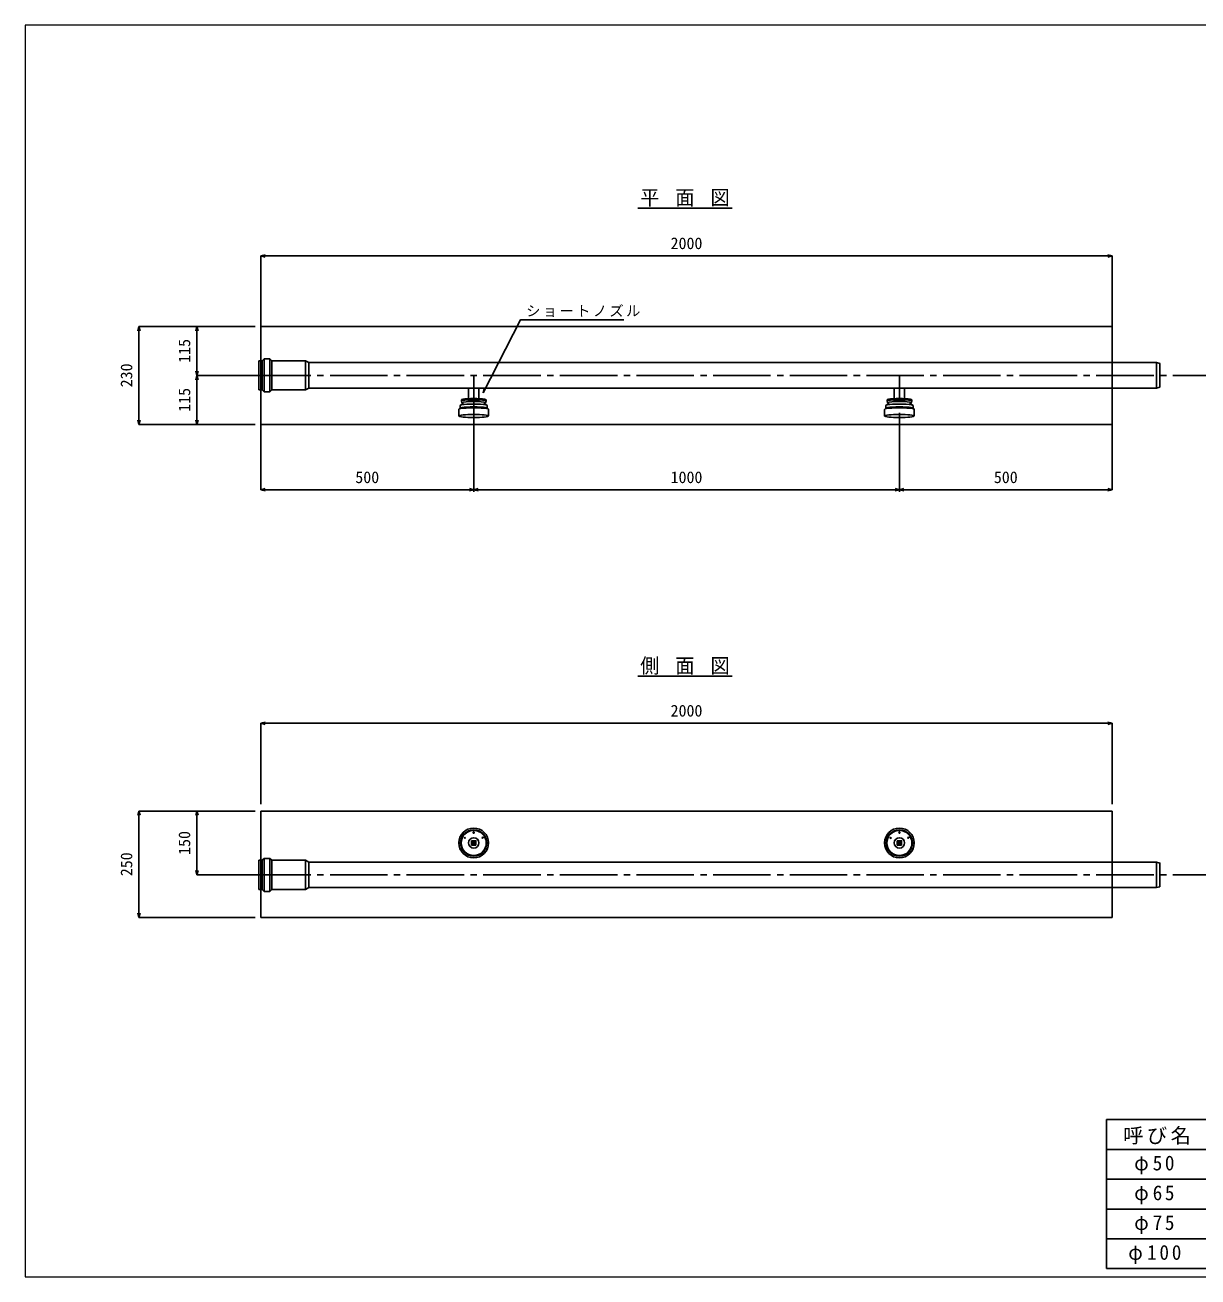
# Model space of a CAD drawing. Units: millimetres, scale not verified. Extents: x -2100 to 2100, y -1470 to 1470.
# Drawn here: x -2100 to 655, y -1470 to 1470 of the extents above; entities that cross this region are included whole.
import ezdxf
from ezdxf.enums import TextEntityAlignment as Align

# ---------------------------------------------------------------- set-up
doc = ezdxf.new("R2010")
doc.units = ezdxf.units.MM
doc.header["$LTSCALE"] = 15
doc.linetypes.add('CHAIN1', pattern=[8, 5, -1, 1, -1])
doc.linetypes.add('CHAIN2', pattern=[12, 9, -1, 1, -1])
doc.layers.add('0-0_図面枠', color=7, linetype='Continuous', lineweight=18)
doc.layers.add('0-1_ブロック', color=4, linetype='Continuous')
doc.layers.add('0-2', color=4, linetype='Continuous')
doc.styles.add('ＭＳ ゴシック', font='')
doc.styles.get('ＭＳ ゴシック').set_extended_font_data('MS Gothic')

msp = doc.modelspace()

# ---------------------------------------------------------------- linework, layer by layer
at = {"layer": '0-0_図面枠', "color": 5}
msp.add_lwpolyline([(2100, 1470), (-2100, 1470), (-2100, -1470), (2100, -1470)], close=True, dxfattribs=at)
at = {"layer": '0-1_ブロック', "color": 3}
for p, q in [((-660.45, 1040.04), (-439.24, 1040.04)), ((-1546.04, 762.3), (453.96, 762.3)), ((-1546.04, 527.3), (-1546.04, 762.3)), ((453.96, 527.3), (453.96, 762.3)), ((-1546.04, 532.3), (453.96, 532.3)), ((-660.45, -59.49), (-439.24, -59.49)), ((453.96, -375.75), (-1546.04, -375.75)), ((-1546.04, -375.75), (-1546.04, -625.75)), ((453.96, -375.75), (453.96, -625.75)), ((-1051.14, -445.65), (-1051.14, -455.85)), ((-1051.14, -455.85), (-1040.94, -455.85)), ((-51.14, -445.65), (-51.14, -455.85)), ((-51.14, -455.85), (-40.94, -455.85)), ((453.96, -625.75), (-1546.04, -625.75))]:
    msp.add_line(p, q, dxfattribs=at)
at = {"layer": '0-1_ブロック'}
for p, q in [((-1546.04, 927.96), (-1535.9, 930.68)), ((-1546.04, 927.96), (453.96, 927.96)), ((-1546.04, 927.96), (-1535.9, 925.24)), ((-1546.04, 927.96), (-1546.04, 752.67)), ((453.96, 927.96), (443.81, 930.68)), ((453.96, 927.96), (443.81, 925.24)), ((453.96, 927.96), (453.96, 752.67)), ((-1551.04, 681.55), (-1551.04, 613.05)), ((-1551.04, 681.55), (-1551.04, 613.05)), ((-1551.04, 681.55), (-1542.78, 681.55)), ((-1542.78, 681.55), (-1538.28, 686.05)), ((-1542.78, 613.05), (-1542.78, 681.55)), ((-1538.28, 686.05), (-1524.85, 686.05)), ((-1538.28, 608.55), (-1538.28, 686.05)), ((-1524.85, 686.05), (-1520.35, 681.55)), ((-1524.85, 608.55), (-1524.85, 686.05)), ((-1520.35, 681.55), (-1441.04, 681.55)), ((-1520.35, 681.55), (-1520.35, 613.05)), ((-1441.04, 613.05), (-1441.04, 681.55)), ((-1441.04, 681.55), (-1433.68, 677.3)), ((557.96, 677.3), (-1433.68, 677.3)), ((-1433.68, 617.3), (-1433.68, 677.3)), ((557.96, 617.3), (557.96, 677.3)), ((565.96, 619.45), (557.96, 617.3)), ((-1551.04, 613.05), (-1542.78, 613.05)), ((-1542.78, 613.05), (-1538.28, 608.55)), ((-1538.28, 608.55), (-1524.85, 608.55)), ((-1524.85, 608.55), (-1520.35, 613.05)), ((-1520.35, 613.05), (-1441.04, 613.05)), ((-1441.04, 613.05), (-1433.68, 617.3)), ((557.96, 617.3), (-1433.68, 617.3)), ((-1058.04, 592.51), (-1058.04, 617.3)), ((-1034.04, 592.51), (-1034.04, 617.3)), ((-58.04, 592.51), (-58.04, 617.3)), ((-34.04, 592.51), (-34.04, 617.3)), ((-1546.04, 378.56), (-1546.04, 559.41)), ((-1046.04, 373.56), (-1046.04, 559.41)), ((-46.04, 373.56), (-46.04, 559.41)), ((453.96, 378.56), (453.96, 559.41)), ((-1546.04, 378.56), (-1535.9, 381.28)), ((-1546.04, 378.56), (-1046.04, 378.56)), ((-1546.04, 378.56), (-1535.9, 375.85)), ((-1046.04, 378.56), (-1056.19, 381.28)), ((-1046.04, 378.56), (-1056.19, 375.85)), ((-1046.04, 378.56), (-1035.9, 381.28)), ((-1046.04, 378.56), (-46.04, 378.56)), ((-1046.04, 378.56), (-1035.9, 375.85)), ((-46.04, 378.56), (-56.19, 381.28)), ((-46.04, 378.56), (-56.19, 375.85)), ((-46.04, 378.56), (-35.9, 381.28)), ((-46.04, 378.56), (453.96, 378.56)), ((-46.04, 378.56), (-35.9, 375.85)), ((453.96, 378.56), (443.81, 381.28)), ((453.96, 378.56), (443.81, 375.85)), ((-1546.04, -169.67), (-1535.9, -166.96)), ((-1546.04, -169.67), (453.96, -169.67)), ((-1546.04, -169.67), (-1535.9, -172.39)), ((-1546.04, -169.67), (-1546.04, -359.58)), ((453.96, -169.67), (443.81, -166.96)), ((453.96, -169.67), (443.81, -172.39)), ((453.96, -169.67), (453.96, -359.58)), ((-1832.3, -375.75), (-1835.02, -385.89)), ((-1832.3, -625.75), (-1832.3, -375.75)), ((-1832.3, -375.75), (-1829.58, -385.89)), ((-1832.3, -375.75), (-1559.11, -375.75)), ((-1696.22, -375.75), (-1698.94, -385.89)), ((-1696.22, -525.75), (-1696.22, -375.75)), ((-1696.22, -375.75), (-1693.5, -385.89)), ((-1696.22, -375.75), (-1559.11, -375.75)), ((-1041.3, -449.75), (-1050.79, -449.75)), ((-1041.3, -451.75), (-1050.79, -451.75)), ((-41.3, -449.75), (-50.79, -449.75)), ((-41.3, -451.75), (-50.79, -451.75)), ((-1551.04, -491.5), (-1551.04, -560)), ((-1551.04, -491.5), (-1551.04, -560)), ((-1551.04, -491.5), (-1542.78, -491.5)), ((-1542.78, -491.5), (-1538.28, -487)), ((-1542.78, -560), (-1542.78, -491.5)), ((-1538.28, -487), (-1524.85, -487)), ((-1538.28, -564.5), (-1538.28, -487)), ((-1524.85, -487), (-1520.35, -491.5)), ((-1524.85, -564.5), (-1524.85, -487)), ((-1520.35, -491.5), (-1441.04, -491.5)), ((-1520.35, -491.5), (-1520.35, -560)), ((-1441.04, -560), (-1441.04, -491.5)), ((-1441.04, -491.5), (-1433.68, -495.75)), ((557.96, -495.75), (-1433.68, -495.75)), ((-1433.68, -555.75), (-1433.68, -495.75)), ((557.96, -555.75), (557.96, -495.75)), ((-1696.22, -525.75), (-1698.94, -515.61)), ((-1696.22, -525.75), (-1693.5, -515.61)), ((-1696.22, -525.75), (-1559.11, -525.75)), ((-1441.04, -560), (-1433.68, -555.75)), ((557.96, -555.75), (-1433.68, -555.75)), ((565.96, -553.61), (557.96, -555.75)), ((-1551.04, -560), (-1542.78, -560)), ((-1542.78, -560), (-1538.28, -564.5)), ((-1538.28, -564.5), (-1524.85, -564.5)), ((-1524.85, -564.5), (-1520.35, -560)), ((-1520.35, -560), (-1441.04, -560)), ((-1832.3, -625.75), (-1835.02, -615.61)), ((-1832.3, -625.75), (-1829.58, -615.61)), ((-1832.3, -625.75), (-1559.11, -625.75))]:
    msp.add_line(p, q, dxfattribs=at)
at = {"layer": '0-1_ブロック', "color": 7, "linetype": 'CHAIN2'}
for p, q in [((731.46, 647.3), (-1640.25, 647.3)), ((731.46, -525.75), (-1640.25, -525.75))]:
    msp.add_line(p, q, dxfattribs=at)
at = {"layer": '0-1_ブロック', "linetype": 'CHAIN1'}
for p, q in [((-1046.04, 585.4), (-1046.04, 647.3)), ((-46.04, 585.4), (-46.04, 647.3))]:
    msp.add_line(p, q, dxfattribs=at)
at = {"layer": '0-1_ブロック', "color": 7}
for p, q in [((-1046.04, 647.3), (-1046.04, 504.36)), ((-1075.04, 587.65), (-1075.04, 590.19)), ((-1023.94, 606.08), (-1021.74, 616.35)), ((-1017.04, 587.65), (-1017.04, 590.19)), ((-75.04, 587.65), (-75.04, 590.19)), ((-17.04, 587.65), (-17.04, 590.19)), ((-1081.04, 567.49), (-1078.04, 570.17)), ((-1081.04, 551.96), (-1081.04, 567.49)), ((-1078.04, 576.82), (-1070.04, 581.63)), ((-1078.04, 576.82), (-1078.04, 570.17)), ((-1073.82, 583.06), (-1075.04, 587.65)), ((-1014.04, 576.82), (-1022.04, 581.63)), ((-1018.27, 583.06), (-1017.04, 587.65)), ((-1014.04, 576.82), (-1014.04, 570.17)), ((-1011.04, 567.49), (-1014.04, 570.17)), ((-1011.04, 551.96), (-1011.04, 567.49)), ((-81.04, 567.49), (-78.04, 570.17)), ((-81.04, 551.96), (-81.04, 567.49)), ((-78.04, 576.82), (-70.04, 581.63)), ((-78.04, 576.82), (-78.04, 570.17)), ((-73.82, 583.06), (-75.04, 587.65)), ((-14.04, 576.82), (-22.04, 581.63)), ((-18.27, 583.06), (-17.04, 587.65)), ((-14.04, 576.82), (-14.04, 570.17)), ((-11.04, 567.49), (-14.04, 570.17)), ((-11.04, 551.96), (-11.04, 567.49))]:
    msp.add_line(p, q, dxfattribs=at)
at = {"layer": '0-1_ブロック', "color": 5}
for p, q in [((440.6, -1100.43), (1040.76, -1100.43)), ((440.6, -1100.43), (440.6, -1450.43)), ((440.6, -1170.43), (1040.76, -1170.43)), ((440.6, -1240.43), (1040.76, -1240.43)), ((440.6, -1310.43), (1040.76, -1310.43)), ((440.6, -1380.43), (1040.76, -1380.43)), ((440.6, -1450.43), (1040.76, -1450.43))]:
    msp.add_line(p, q, dxfattribs=at)
at = {"layer": '0-1_ブロック', "color": 7}
msp.add_lwpolyline([(-1023.94, 606.08), (-936.25, 777.57), (-693.74, 777.57)], dxfattribs=at)
at = {"layer": '0-1_ブロック'}
for points in [[(565.96, 619.45), (565.96, 675.16), (557.96, 677.3)], [(565.96, -553.61), (565.96, -497.89), (557.96, -495.75)]]:
    msp.add_lwpolyline(points, dxfattribs=at)
at = {"layer": '0-1_ブロック', "color": 3}
for points in [[(-1051.14, -445.65), (-1040.94, -445.65), (-1040.94, -455.85)], [(-51.14, -445.65), (-40.94, -445.65), (-40.94, -455.85)]]:
    msp.add_lwpolyline(points, dxfattribs=at)
for centre, radius in [((-1046.04, -450.75), 35), ((-1046.04, -450.75), 30.91), ((-1046.04, -450.75), 29.5), ((-1046.04, -450.75), 12.25), ((-46.04, -450.75), 35), ((-46.04, -450.75), 30.91), ((-46.04, -450.75), 29.5), ((-46.04, -450.75), 12.25)]:
    msp.add_circle(centre, radius, dxfattribs=at)
at = {"layer": '0-1_ブロック'}
for centre in [(-1046.04, -450.75), (-46.04, -450.75)]:
    msp.add_circle(centre, 4.85, dxfattribs=at)
for centre, start, end in [((-1046.04, -450.75), 15.05465, 164.94535), ((-1046.04, -450.75), 195.05465, 344.94535), ((-46.04, -450.75), 15.05465, 164.94535), ((-46.04, -450.75), 195.05465, 344.94535)]:
    msp.add_arc(centre, 3.85, start, end, dxfattribs=at)
at = {"layer": '0-1_ブロック', "color": 7}
for centre, major_axis, ratio, start_param, end_param in [((-1046.04, 587.65), (29, 0), 0.087762, 6.2361248, 9.4718385), ((-1046.04, 590.19), (29, 0), 0.087762, 6.2831853, 9.424778), ((-46.04, 587.65), (29, 0), 0.087762, 6.2361248, 9.4718385), ((-46.04, 590.19), (29, 0), 0.087762, 6.2831853, 9.424778), ((-1046.04, 567.49), (35, 0), 0.102794, 6.2831853, 9.424778), ((-1046.04, 576.82), (32, 0), 0.096368, 6.2831853, 9.424778), ((-1046.04, 570.17), (32, 0), 0.096368, 6.2831853, 9.424778), ((-1046.04, 583.06), (27.77, 0), 0.102793, 5.7559936, 9.9519696), ((-46.04, 567.49), (35, 0), 0.102794, 6.2831853, 9.424778), ((-46.04, 576.82), (32, 0), 0.096368, 6.2831853, 9.424778), ((-46.04, 570.17), (32, 0), 0.096368, 6.2831853, 9.424778), ((-46.04, 583.06), (27.77, 0), 0.102793, 5.7559936, 9.9519696)]:
    msp.add_ellipse(centre, major_axis=major_axis, ratio=ratio, start_param=start_param, end_param=end_param, dxfattribs=at)
for centre, major_axis, ratio in [((-1046.04, 551.96), (35, 0), 0.102794), ((-46.04, 551.96), (35, 0), 0.102794), ((-1066.83, -438.75), (-1.12, 0.65), 0.965926), ((-1046.04, -426.75), (0, 1.29), 0.965926), ((-1025.26, -438.75), (1.12, 0.65), 0.965926), ((-66.83, -438.75), (-1.12, 0.65), 0.965926), ((-46.04, -426.75), (0, 1.29), 0.965926), ((-25.26, -438.75), (1.12, 0.65), 0.965926)]:
    msp.add_ellipse(centre, major_axis=major_axis, ratio=ratio, dxfattribs=at)
at = {"layer": '0-2'}
for p, q in [((-1832.3, 762.3), (-1835.02, 752.16)), ((-1832.3, 532.3), (-1832.3, 762.3)), ((-1832.3, 762.3), (-1829.58, 752.16)), ((-1832.3, 762.3), (-1696.22, 762.3)), ((-1696.22, 762.3), (-1698.94, 752.16)), ((-1696.22, 647.3), (-1696.22, 762.3)), ((-1696.22, 762.3), (-1693.5, 752.16)), ((-1696.22, 762.3), (-1559.11, 762.3)), ((-1696.22, 647.3), (-1698.94, 657.45)), ((-1696.22, 647.3), (-1698.94, 637.16)), ((-1696.22, 647.3), (-1693.5, 657.45)), ((-1696.22, 532.3), (-1696.22, 647.3)), ((-1696.22, 647.3), (-1693.5, 637.16)), ((-1696.22, 647.3), (-1559.11, 647.3)), ((-1832.3, 532.3), (-1835.02, 542.45)), ((-1832.3, 532.3), (-1829.58, 542.45)), ((-1832.3, 532.3), (-1696.22, 532.3)), ((-1696.22, 532.3), (-1698.94, 542.45)), ((-1696.22, 532.3), (-1693.5, 542.45)), ((-1696.22, 532.3), (-1559.11, 532.3))]:
    msp.add_line(p, q, dxfattribs=at)

# ---------------------------------------------------------------- texts
at = {"layer": '0-1_ブロック', "style": 'ＭＳ ゴシック'}
for s, p in [('2000', (-583.54, 935.46)), ('500', (-1324.17, 386.06)), ('1000', (-583.54, 386.06)), ('500', (175.83, 386.06)), ('2000', (-583.54, -162.17))]:
    msp.add_text(s, height=27.49, dxfattribs=at).set_placement(p, align=Align.BOTTOM_LEFT)
for s, p in [('150', (-1703.72, -478.87)), ('250', (-1839.8, -528.87))]:
    msp.add_text(s, height=27.49, rotation=90, dxfattribs=at).set_placement(p, align=Align.BOTTOM_LEFT)
at = {"layer": '0-1_ブロック', "color": 7, "attachment_point": 7, "style": 'ＭＳ ゴシック'}
for s, insert, char_height in [('\\T1.22;\\W0.95;平\\~面\\~図', (-654.94, 1043.75), 34.84), ('\\T1.17;ショートノズル', (-922.73, 784.53), 24.51), ('\\T1.22;\\W0.95;側\\~面\\~図', (-654.94, -55.77), 34.84), ('\\T1.17;呼び名', (479.71, -1159.19), 34.84), ('\\T1.27;\\W0.95;φ50', (505.49, -1229.19), 34.84), ('\\T1.27;\\W0.95;φ65', (505.49, -1299.19), 34.84), ('\\T1.27;\\W0.95;φ75', (505.49, -1369.19), 34.84), ('\\T1.29;\\W0.95;φ100', (491.59, -1439.19), 34.84)]:
    msp.add_mtext(s, dxfattribs=dict(at, insert=insert, char_height=char_height))
at = {"layer": '0-2', "style": 'ＭＳ ゴシック'}
for s, p in [('115', (-1703.72, 676.68)), ('230', (-1839.8, 619.18)), ('115', (-1703.72, 561.68))]:
    msp.add_text(s, height=27.49, rotation=90, dxfattribs=at).set_placement(p, align=Align.BOTTOM_LEFT)

doc.saveas('drawing.dxf')
